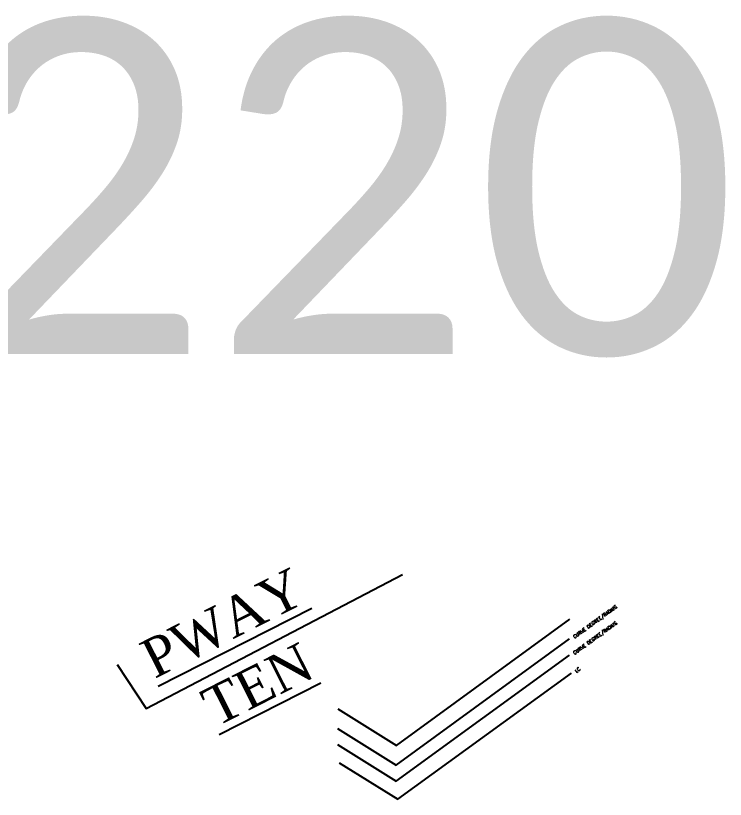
# Model space of a CAD drawing. Header units: feet. Extents: x 518 to 4809, y -2385 to -1535.
# Drawn here: x 2643.6 to 3068.5, y -2008 to -1538.8 of the extents above; entities that cross this region are included whole.
import ezdxf
from ezdxf.enums import TextEntityAlignment as Align

# ---------------------------------------------------------------- set-up
doc = ezdxf.new("R2010")
doc.units = ezdxf.units.FT
doc.header["$LTSCALE"] = 12
doc.header["$MEASUREMENT"] = 0
doc.layers.get('0').update_dxf_attribs({"linetype": 'CONTINUOUS'})
doc.styles.add('Legend', font='calibri.ttf')
doc.styles.add('RS', font='romans')
doc.styles.add('TI', font='times.ttf')

msp = doc.modelspace()

# ---------------------------------------------------------------- linework, layer by layer
at = {"color": 2}
for p, q in [((2871.60178, -1975.70101), (2975.45052, -1900.18563)), ((2871.42912, -1987.4882), (2975.27786, -1911.97282)), ((2871.42912, -1997.19249), (2975.27786, -1921.67711)), ((2872.48518, -2008.00959), (2976.33392, -1932.49421)), ((2836.49162, -1953.77651), (2871.60178, -1975.70101)), ((2836.31896, -1965.5637), (2871.42912, -1987.4882)), ((2836.31896, -1975.26799), (2871.42912, -1997.19249)), ((2837.37502, -1986.0851), (2872.48518, -2008.00959))]:
    msp.add_line(p, q, dxfattribs=at)
msp.add_lwpolyline([(2704.26989, -1927.36054), (2721.68769, -1953.60537), (2875.2228, -1873.304)])

# ---------------------------------------------------------------- texts
at = {"style": 'Legend'}
msp.add_text('375 X 220', height=200.24478, dxfattribs=at).set_placement((2450.49687, -1641.15564), align=Align.MIDDLE)
at = {"linetype": 'Continuous', "style": 'TI'}
for s, p in [('%%UPWAY', (2726.72578, -1936.01483)), ('%%UTEN', (2763.28399, -1964.97491))]:
    msp.add_text(s, height=23.230457, rotation=26.8471156, dxfattribs=at).set_placement(p)
at = {"style": 'RS'}
for s, p in [('CURVE DEGREE/RADIUS', (2978.28802, -1911.76449)), ('CURVE DEGREE/RADIUS', (2978.28802, -1921.46878)), ('LC', (2979.34407, -1932.28589))]:
    msp.add_text(s, height=2, rotation=35.9766086, dxfattribs=at).set_placement(p)

doc.saveas('drawing.dxf')
